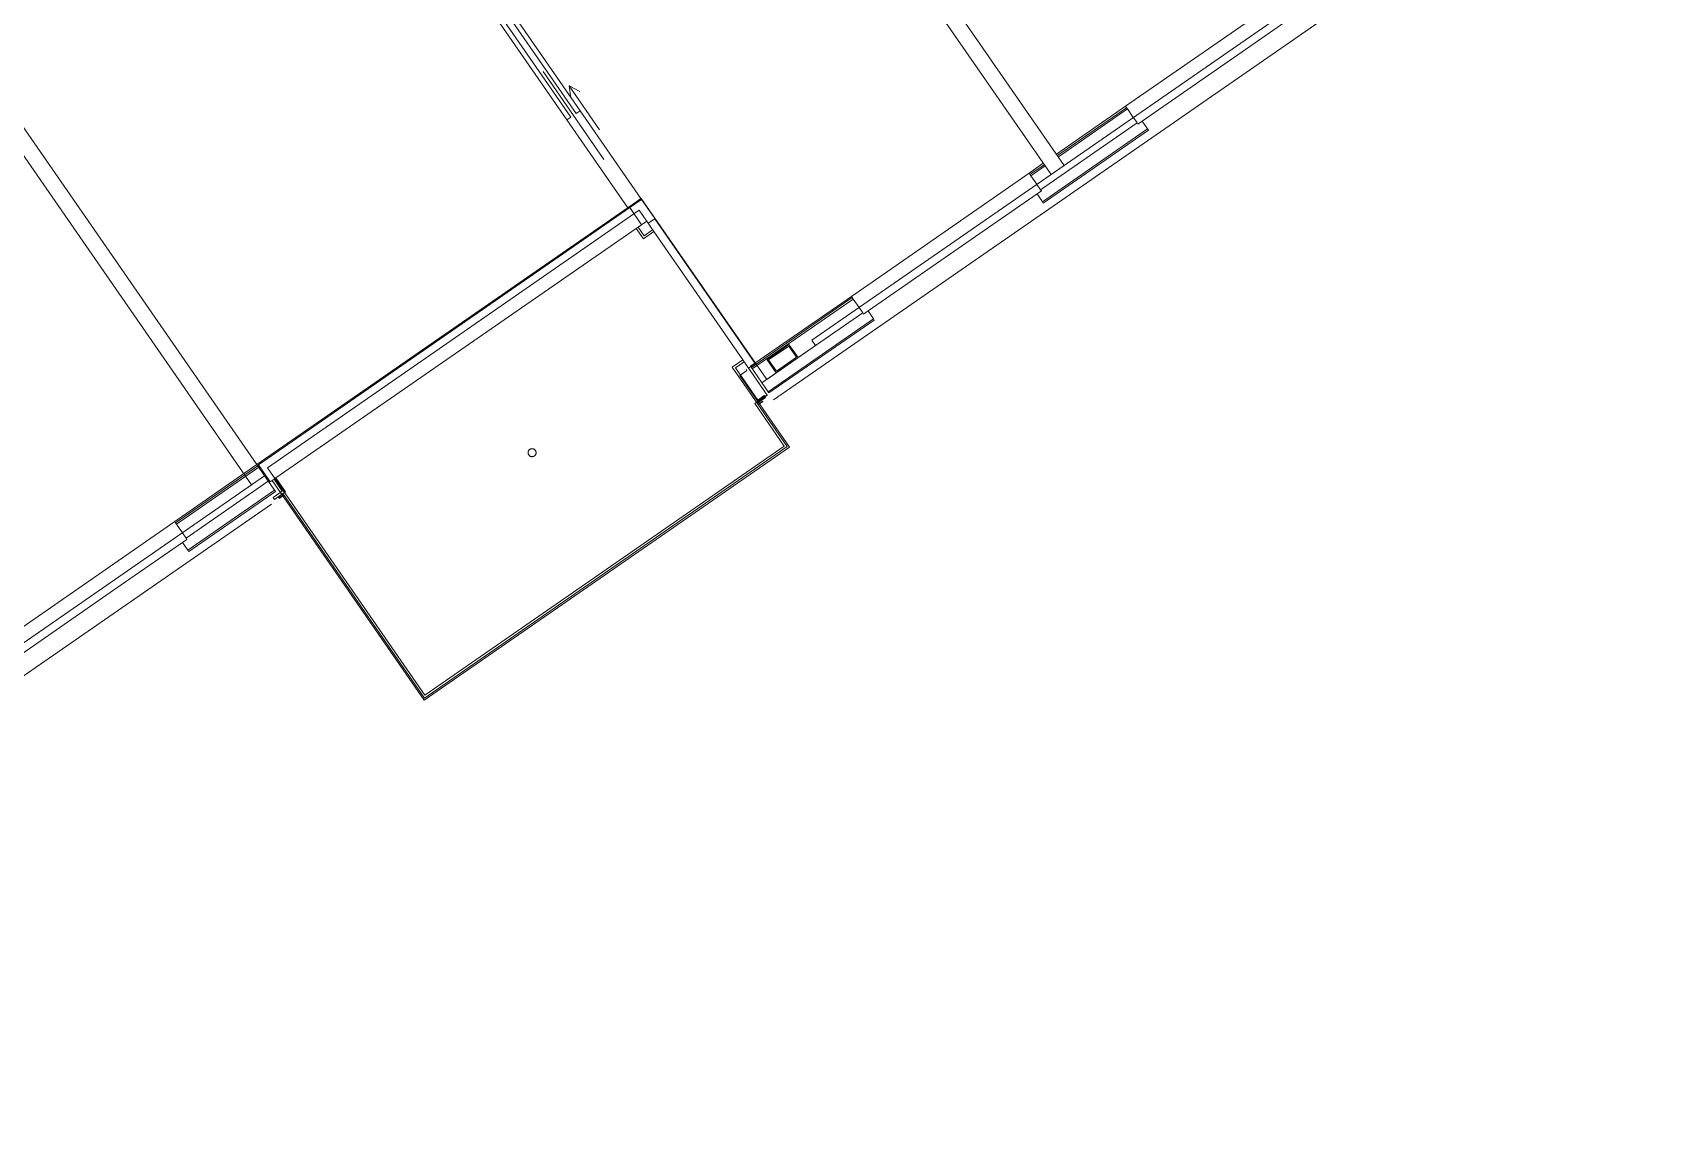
# Model space of a CAD drawing. Header units: metres. Extents: x 2747624 to 2747775, y 1250135 to 1250307.
# Drawn here: x 2747704.12 to 2747719.49, y 1250232.14 to 1250242.4 of the extents above; entities that cross this region are included whole.
import ezdxf

# ---------------------------------------------------------------- set-up
doc = ezdxf.new("R2010")
doc.units = ezdxf.units.M
doc.header["$MEASUREMENT"] = 0
doc.linetypes.add('Strichpunkt 3_1_1mm Achsen', pattern=[0.5, 0.3, -0.1, 0, -0.1])
doc.layers.add('nichttragend', color=7, linetype='Continuous')
doc.layers.add('tragend', color=7, linetype='Continuous')

# ---------------------------------------------------------------- blocks, each defined once
blk = doc.blocks.new('dfghdgh')
at = {"layer": 'nichttragend', "color": 252, "linetype": 'Continuous', "lineweight": 0}
for p, q in [((2746711.41, 1250239.52), (2746719.425, 1250245.072)), ((2746719.487, 1250244.806), (2746711.051, 1250238.963)), ((2746714.348, 1250241.711), (2746716.013, 1250242.864)), ((2746715.552, 1250242.299), (2746716.087, 1250242.669)), ((2746708.465, 1250242.52), (2746709.114, 1250241.583)), ((2746708.502, 1250242.545), (2746709.151, 1250241.608)), ((2746709.201, 1250241.642), (2746708.552, 1250242.58)), ((2746709.238, 1250241.668), (2746708.589, 1250242.605)), ((2746714.504, 1250241.573), (2746715.552, 1250242.299)), ((2746708.891, 1250242.036), (2746709.461, 1250241.214)), ((2746709.136, 1250241.902), (2746709.421, 1250241.491)), ((2746709.136, 1250241.902), (2746709.235, 1250241.848)), ((2746709.136, 1250241.902), (2746709.152, 1250241.791)), ((2746714.356, 1250241.698), (2746714.348, 1250241.711)), ((2746709.151, 1250241.608), (2746709.114, 1250241.583)), ((2746709.114, 1250241.583), (2746709.684, 1250240.761)), ((2746709.238, 1250241.668), (2746709.201, 1250241.642)), ((2746709.238, 1250241.668), (2746709.807, 1250240.846)), ((2746714.365, 1250241.686), (2746714.356, 1250241.698)), ((2746714.42, 1250241.607), (2746714.365, 1250241.686)), ((2746714.421, 1250241.606), (2746714.42, 1250241.607)), ((2746714.455, 1250241.556), (2746714.421, 1250241.606)), ((2746714.463, 1250241.544), (2746714.455, 1250241.556)), ((2746714.504, 1250241.573), (2746714.463, 1250241.544)), ((2746714.554, 1250241.501), (2746714.504, 1250241.573)), ((2746714.563, 1250241.488), (2746714.554, 1250241.501)), ((2746711.779, 1250239.931), (2746713.444, 1250241.084)), ((2746713.452, 1250241.072), (2746713.444, 1250241.084)), ((2746713.461, 1250241.06), (2746713.452, 1250241.072)), ((2746713.515, 1250240.981), (2746713.461, 1250241.06)), ((2746713.516, 1250240.979), (2746713.515, 1250240.981)), ((2746713.55, 1250240.93), (2746713.516, 1250240.979)), ((2746706.211, 1250238.355), (2746709.811, 1250240.849)), ((2746709.721, 1250240.786), (2746709.684, 1250240.761)), ((2746709.814, 1250240.838), (2746709.703, 1250240.762)), ((2746709.77, 1250240.82), (2746709.721, 1250240.786)), ((2746709.807, 1250240.846), (2746709.77, 1250240.82)), ((2746709.811, 1250240.849), (2746710.986, 1250239.153)), ((2746709.814, 1250240.838), (2746709.924, 1250240.679)), ((2746712.983, 1250240.52), (2746713.518, 1250240.89)), ((2746713.518, 1250240.89), (2746713.559, 1250240.918)), ((2746713.568, 1250240.817), (2746713.518, 1250240.89)), ((2746713.559, 1250240.918), (2746713.55, 1250240.93)), ((2746713.576, 1250240.805), (2746713.568, 1250240.817)), ((2746706.225, 1250238.352), (2746709.703, 1250240.762)), ((2746709.791, 1250240.738), (2746706.31, 1250238.326)), ((2746709.684, 1250240.761), (2746709.69, 1250240.752)), ((2746709.813, 1250240.602), (2746709.703, 1250240.762)), ((2746709.93, 1250240.537), (2746709.791, 1250240.738)), ((2746709.813, 1250240.602), (2746709.862, 1250240.636)), ((2746709.876, 1250240.615), (2746709.938, 1250240.658)), ((2746709.938, 1250240.658), (2746709.924, 1250240.679)), ((2746709.938, 1250240.658), (2746710.878, 1250239.301)), ((2746709.763, 1250240.567), (2746706.389, 1250238.23)), ((2746709.763, 1250240.567), (2746709.781, 1250240.58)), ((2746709.831, 1250240.469), (2746709.763, 1250240.567)), ((2746709.781, 1250240.58), (2746709.813, 1250240.602)), ((2746709.837, 1250240.499), (2746709.781, 1250240.58)), ((2746709.93, 1250240.537), (2746709.831, 1250240.469)), ((2746709.917, 1250240.555), (2746709.837, 1250240.499)), ((2746710.762, 1250239.336), (2746709.93, 1250240.537)), ((2746711.935, 1250239.794), (2746712.983, 1250240.52)), ((2746711.788, 1250239.919), (2746711.779, 1250239.931)), ((2746711.796, 1250239.906), (2746711.788, 1250239.919)), ((2746711.851, 1250239.828), (2746711.796, 1250239.906)), ((2746711.852, 1250239.826), (2746711.851, 1250239.828)), ((2746711.886, 1250239.777), (2746711.852, 1250239.826)), ((2746711.894, 1250239.765), (2746711.886, 1250239.777)), ((2746711.935, 1250239.794), (2746711.894, 1250239.765)), ((2746711.985, 1250239.721), (2746711.935, 1250239.794)), ((2746711.994, 1250239.709), (2746711.985, 1250239.721)), ((2746710.986, 1250239.153), (2746711.444, 1250239.471)), ((2746711.444, 1250239.471), (2746711.41, 1250239.52)), ((2746710.663, 1250239.268), (2746710.762, 1250239.336)), ((2746711.179, 1250238.524), (2746710.663, 1250239.268)), ((2746710.694, 1250239.262), (2746710.774, 1250239.318)), ((2746710.903, 1250238.96), (2746710.694, 1250239.262)), ((2746710.99, 1250239.007), (2746710.762, 1250239.336)), ((2746710.793, 1250239.248), (2746710.8, 1250239.238)), ((2746710.816, 1250239.258), (2746710.878, 1250239.301)), ((2746710.8, 1250239.238), (2746710.733, 1250239.191)), ((2746710.733, 1250239.191), (2746711.2, 1250238.518)), ((2746710.875, 1250238.927), (2746710.99, 1250239.007)), ((2746710.897, 1250238.93), (2746710.975, 1250238.984)), ((2746710.963, 1250239.002), (2746710.903, 1250238.96)), ((2746710.949, 1250238.951), (2746710.907, 1250238.922)), ((2746710.91, 1250238.918), (2746710.951, 1250238.947)), ((2746710.951, 1250238.947), (2746710.949, 1250238.951)), ((2746710.975, 1250238.984), (2746710.963, 1250239.002)), ((2746711.151, 1250238.529), (2746710.875, 1250238.927)), ((2746710.907, 1250238.922), (2746710.91, 1250238.918)), ((2746711.2, 1250238.518), (2746707.777, 1250236.148)), ((2746707.779, 1250236.169), (2746711.179, 1250238.524)), ((2746707.784, 1250236.197), (2746711.151, 1250238.529)), ((2746706.283, 1250238.25), (2746706.211, 1250238.355)), ((2746706.225, 1250238.352), (2746706.216, 1250238.347)), ((2746706.335, 1250238.193), (2746706.225, 1250238.352)), ((2746706.31, 1250238.326), (2746707.784, 1250236.197)), ((2746698.268, 1250232.698), (2746706.283, 1250238.25)), ((2746706.335, 1250238.193), (2746706.371, 1250238.218)), ((2746707.777, 1250236.148), (2746706.352, 1250238.205)), ((2746706.389, 1250238.23), (2746706.371, 1250238.218)), ((2746706.371, 1250238.218), (2746706.448, 1250238.107)), ((2746706.389, 1250238.23), (2746706.479, 1250238.101)), ((2746706.448, 1250238.107), (2746706.363, 1250238.048)), ((2746706.375, 1250238.03), (2746706.363, 1250238.048)), ((2746706.375, 1250238.03), (2746706.453, 1250238.084)), ((2746706.457, 1250238.072), (2746706.416, 1250238.043)), ((2746706.416, 1250238.043), (2746706.419, 1250238.039)), ((2746706.419, 1250238.039), (2746706.46, 1250238.067)), ((2746706.479, 1250238.101), (2746706.453, 1250238.084)), ((2746706.453, 1250238.084), (2746707.779, 1250236.169)), ((2746706.46, 1250238.067), (2746706.457, 1250238.072)), ((2746706.346, 1250237.984), (2746697.909, 1250232.141)), ((2746703.775, 1250236.668), (2746705.44, 1250237.821)), ((2746705.449, 1250237.809), (2746705.44, 1250237.821)), ((2746705.457, 1250237.796), (2746705.449, 1250237.809)), ((2746705.512, 1250237.717), (2746705.457, 1250237.796)), ((2746705.513, 1250237.716), (2746705.512, 1250237.717)), ((2746705.547, 1250237.667), (2746705.513, 1250237.716)), ((2746704.98, 1250237.256), (2746705.514, 1250237.626)), ((2746705.514, 1250237.626), (2746705.555, 1250237.655)), ((2746705.564, 1250237.554), (2746705.514, 1250237.626)), ((2746705.555, 1250237.655), (2746705.547, 1250237.667)), ((2746705.573, 1250237.542), (2746705.564, 1250237.554)), ((2746703.932, 1250236.53), (2746704.98, 1250237.256))]:
    blk.add_line(p, q, dxfattribs=at)
at = {"layer": 'nichttragend', "color": 190, "linetype": 'Continuous', "lineweight": 0}
for p, q in [((2746714.348, 1250241.711), (2746713.701, 1250241.262)), ((2746713.55, 1250240.93), (2746714.455, 1250241.556)), ((2746714.356, 1250241.698), (2746713.709, 1250241.25)), ((2746713.718, 1250241.237), (2746714.365, 1250241.686)), ((2746713.568, 1250240.817), (2746714.554, 1250241.501)), ((2746713.576, 1250240.805), (2746714.563, 1250241.488)), ((2746713.577, 1250241.177), (2746713.444, 1250241.084)), ((2746713.586, 1250241.164), (2746713.452, 1250241.072)), ((2746713.461, 1250241.06), (2746713.594, 1250241.152)), ((2746711.779, 1250239.931), (2746710.834, 1250239.276)), ((2746711.788, 1250239.919), (2746710.842, 1250239.264)), ((2746710.851, 1250239.252), (2746711.796, 1250239.906)), ((2746710.999, 1250239.038), (2746711.985, 1250239.721)), ((2746711.007, 1250239.026), (2746711.994, 1250239.709)), ((2746711.28, 1250239.357), (2746711.886, 1250239.777)), ((2746710.834, 1250239.276), (2746711.007, 1250239.026)), ((2746710.94, 1250239.122), (2746711.074, 1250239.215)), ((2746706.211, 1250238.355), (2746705.44, 1250237.821)), ((2746706.219, 1250238.343), (2746705.449, 1250237.809)), ((2746705.457, 1250237.796), (2746706.228, 1250238.33)), ((2746705.547, 1250237.667), (2746706.317, 1250238.201)), ((2746706.384, 1250238.104), (2746706.283, 1250238.25)), ((2746705.564, 1250237.554), (2746706.376, 1250238.116)), ((2746705.573, 1250237.542), (2746706.384, 1250238.104))]:
    blk.add_line(p, q, dxfattribs=at)
at = {"layer": 'tragend', "color": 20, "linetype": 'Continuous', "lineweight": 0}
for p, q in [((2746713.773, 1250241.157), (2746711.252, 1250244.797)), ((2746711.129, 1250244.712), (2746713.65, 1250241.072)), ((2746706.211, 1250238.355), (2746703.677, 1250242.013)), ((2746703.639, 1250241.804), (2746706.16, 1250238.165)), ((2746713.65, 1250241.072), (2746713.773, 1250241.157)), ((2746706.16, 1250238.165), (2746706.283, 1250238.25)), ((2746706.283, 1250238.25), (2746706.283, 1250238.25))]:
    blk.add_line(p, q, dxfattribs=at)
at = {"layer": 'tragend', "color": 92, "linetype": 'Continuous', "lineweight": 0}
for p, q in [((2746711.194, 1250239.48), (2746710.989, 1250239.338)), ((2746711.003, 1250239.335), (2746711.192, 1250239.466)), ((2746711.192, 1250239.466), (2746711.266, 1250239.36)), ((2746711.28, 1250239.357), (2746711.194, 1250239.48)), ((2746710.989, 1250239.338), (2746711.074, 1250239.215)), ((2746711.077, 1250239.229), (2746711.003, 1250239.335)), ((2746711.074, 1250239.215), (2746711.28, 1250239.357)), ((2746711.266, 1250239.36), (2746711.077, 1250239.229))]:
    blk.add_line(p, q, dxfattribs=at)
at = {"layer": 'tragend', "color": 92, "linetype": 'Strichpunkt 3_1_1mm Achsen', "lineweight": 0}
for p, q in [((2746710.874, 1250238.928), (2746710.989, 1250239.008)), ((2746710.875, 1250238.927), (2746710.874, 1250238.928))]:
    blk.add_line(p, q, dxfattribs=at)
for start, end in [(34.7099, 214.7099), (214.7099, 34.7099)]:
    blk.add_arc((2746708.788, 1250238.467), 0.0375, start, end, dxfattribs=at)

msp = doc.modelspace()

# ---------------------------------------------------------------- block references
msp.add_blockref('dfghdgh', (1000.005, -0.002))

doc.saveas('drawing.dxf')
